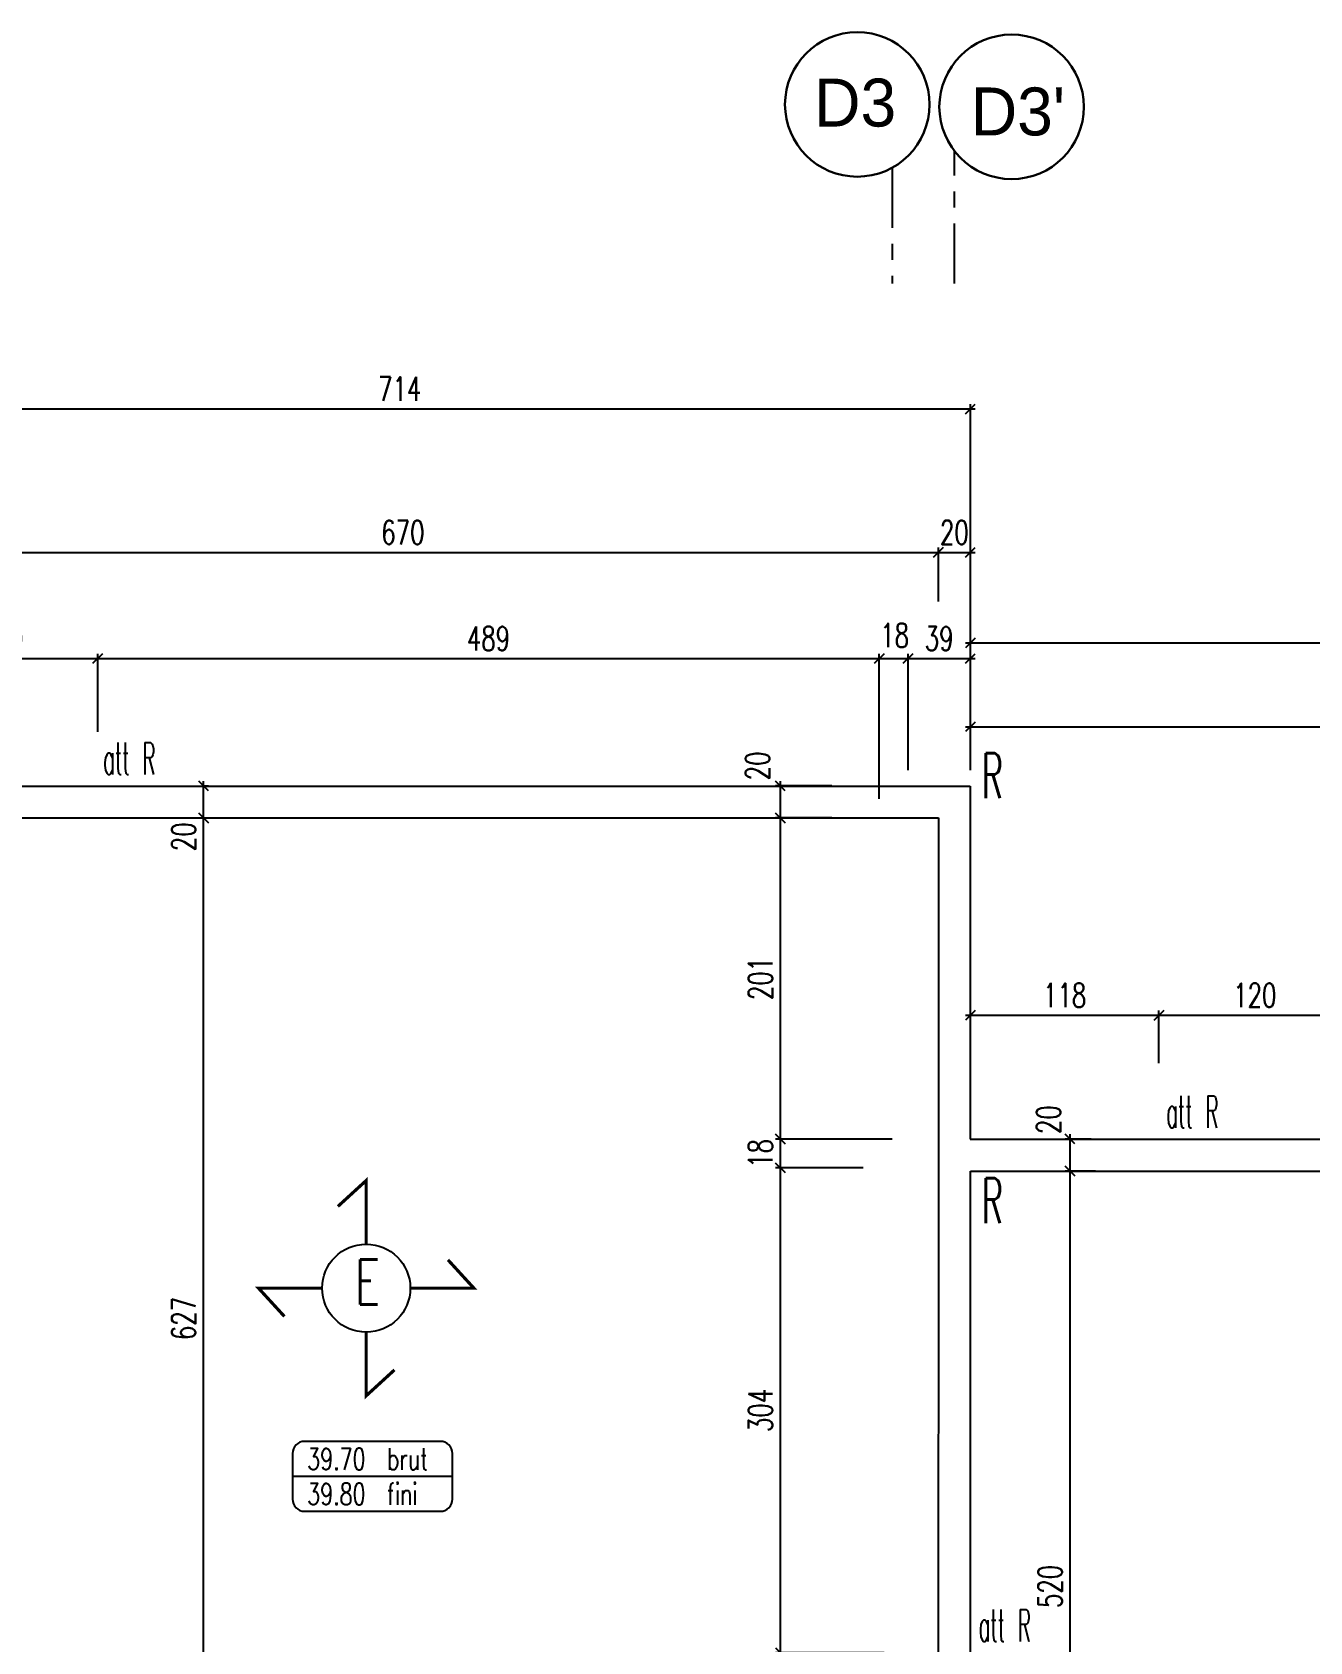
# Model space of a CAD drawing. Extents: x 307 to 786, y -197 to -94.
# Drawn here: x 347.37 to 355.36, y -165.8 to -155.72 of the extents above; entities that cross this region are included whole.
import ezdxf
from ezdxf.enums import TextEntityAlignment as Align

# ---------------------------------------------------------------- set-up
doc = ezdxf.new("R2010")
doc.units = 0
doc.header["$LTSCALE"] = 0.5
doc.header["$MEASUREMENT"] = 0
doc.linetypes.add('AXES2', pattern=[1.125, 0.75, -0.125, 0.125, -0.125])
doc.layers.get('DEFPOINTS').update_dxf_attribs({"linetype": 'CONTINUOUS'})
for name, color, linetype in [('A05-AXES', 13, 'AXES2'), ('A19-COTATIONS', 146, 'CONTINUOUS'), ('AXES', 6, 'AXES2'), ('COTATION', 7, 'CONTINUOUS'), ('HABILLAGE', 7, 'CONTINUOUS'), ('MURS', 3, 'CONTINUOUS'), ('PLANCHER', 7, 'CONTINUOUS'), ('REPERE-RAID', 4, 'CONTINUOUS')]:
    doc.layers.add(name, color=color, linetype=linetype)
doc.styles.add('CGotH', font='GOTHIC.TTF')
doc.styles.add('ROMANS8', font='romans.shx', dxfattribs={"width": 0.7})
doc.styles.get("Standard").update_dxf_attribs({"font": 'txt.shx'})
doc.dimstyles.new('COT50 cm', dxfattribs={"dimtxt": 0.15, "dimasz": 0.06, "dimexe": 0.03, "dimexo": 0.1, "dimgap": 0.05, "dimtad": 1, "dimdec": 0, "dimlfac": 100, "dimzin": 0, "dimdsep": 46, "dimtxsty": 'ROMANS8', "dimblk1": 'OBLIQUE', "dimblk2": 'OBLIQUE', "dimsah": 1, "dimcen": 0.03, "dimdle": 0.03, "dimclrt": 1, "dimadec": 0, "dimazin": 0, "dimtfac": 1, "dimtdec": 0, "dimtmove": 0, "dimatfit": 3, "dimfxl": 1, "dimfxlon": 1, "dimtolj": 1, "dimtzin": 0, "dimlwd": -1, "dimlwe": -1, "dimarcsym": 0})

# ---------------------------------------------------------------- blocks, each defined once
blk = doc.blocks.new('139')
at = {"layer": 'HABILLAGE', "color": 7}
blk.add_line((-0.665, 0), (0.665, 0), dxfattribs=at)
at = {"layer": 'HABILLAGE'}
blk.add_lwpolyline([(-0.565, -0.291), (0.565, -0.291, 0.414214), (0.665, -0.191), (0.665, 0.191, 0.414214), (0.565, 0.291), (-0.565, 0.291, 0.414214), (-0.665, 0.191), (-0.665, -0.191, 0.414214)], format="xyb", close=True, dxfattribs=at)
at = {"layer": 'HABILLAGE', "color": 1, "width": 0.7}
for s, p in [('brut', (0.121, 0.054)), ('fini', (0.121, -0.237))]:
    blk.add_text(s, height=0.18, dxfattribs=at).set_placement(p)
for tag, p in [('NIVBRUT', (-0.543, 0.054)), ('NIVFINI', (-0.543, -0.237))]:
    blk.add_attdef(tag, p, '', height=0.18, dxfattribs=at)
blk = doc.blocks.new('_Oblique')
at = {"layer": 'COTATION', "color": 0, "lineweight": -2}
blk.add_line((-0.5, -0.5), (0.5, 0.5), dxfattribs=at)
blk = doc.blocks.new('*D824')
at = {"layer": 'COTATION', "color": 0, "transparency": 16777216}
for p, q in [((346.336, -159.279), (346.336, -158.949)), ((353.036, -159.279), (353.036, -158.949)), ((346.306, -158.979), (353.066, -158.979))]:
    blk.add_line(p, q, dxfattribs=at)
at = {"layer": 'DEFPOINTS', "color": 0, "transparency": 16777216}
for p in [(353.036, -158.979), (346.336, -162.124), (353.036, -162.324)]:
    blk.add_point(p, dxfattribs=at)
at = {"layer": 'COTATION', "color": 0, "transparency": 16777216, "xscale": 0.06, "yscale": 0.06, "zscale": 0.06, "rotation": 180}
blk.add_blockref('_Oblique', (346.336, -158.979), dxfattribs=at)
at = {"layer": 'COTATION', "color": 0, "transparency": 16777216, "xscale": 0.06, "yscale": 0.06, "zscale": 0.06}
blk.add_blockref('_Oblique', (353.036, -158.979), dxfattribs=at)
at = {"layer": 'COTATION', "color": 1, "transparency": 16777216, "insert": (349.686, -158.854), "char_height": 0.15, "attachment_point": 5, "style": 'ROMANS8'}
blk.add_mtext('\\A1;670', dxfattribs=at)
blk = doc.blocks.new('*D825')
at = {"layer": 'COTATION', "color": 0, "transparency": 16777216}
for p, q in [((353.036, -159.287), (353.036, -158.949)), ((353.236, -159.979), (353.236, -158.949)), ((353.006, -158.979), (353.266, -158.979))]:
    blk.add_line(p, q, dxfattribs=at)
at = {"layer": 'DEFPOINTS', "color": 0, "transparency": 16777216}
for p in [(353.236, -158.979), (353.036, -159.387), (353.236, -162.124)]:
    blk.add_point(p, dxfattribs=at)
at = {"layer": 'COTATION', "color": 0, "transparency": 16777216, "xscale": 0.06, "yscale": 0.06, "zscale": 0.06, "rotation": 180}
blk.add_blockref('_Oblique', (353.036, -158.979), dxfattribs=at)
at = {"layer": 'COTATION', "color": 0, "transparency": 16777216, "xscale": 0.06, "yscale": 0.06, "zscale": 0.06}
blk.add_blockref('_Oblique', (353.236, -158.979), dxfattribs=at)
at = {"layer": 'COTATION', "color": 1, "transparency": 16777216, "insert": (353.136, -158.854), "char_height": 0.15, "attachment_point": 5, "style": 'ROMANS8'}
blk.add_mtext('\\A1;20', dxfattribs=at)
blk = doc.blocks.new('*D826')
at = {"layer": 'COTATION', "color": 0, "transparency": 16777216}
for p, q in [((353.206, -160.071), (359.146, -160.071)), ((353.236, -160.341), (353.236, -160.041)), ((359.116, -160.371), (359.116, -160.041))]:
    blk.add_line(p, q, dxfattribs=at)
at = {"layer": 'DEFPOINTS', "color": 0, "transparency": 16777216}
for p in [(359.116, -160.071), (353.236, -160.441), (359.116, -162.851)]:
    blk.add_point(p, dxfattribs=at)
at = {"layer": 'COTATION', "color": 0, "transparency": 16777216, "xscale": 0.06, "yscale": 0.06, "zscale": 0.06, "rotation": 180}
blk.add_blockref('_Oblique', (353.236, -160.071), dxfattribs=at)
at = {"layer": 'COTATION', "color": 0, "transparency": 16777216, "xscale": 0.06, "yscale": 0.06, "zscale": 0.06}
blk.add_blockref('_Oblique', (359.116, -160.071), dxfattribs=at)
at = {"layer": 'COTATION', "color": 1, "transparency": 16777216, "insert": (356.176, -159.946), "char_height": 0.15, "attachment_point": 5, "style": 'ROMANS8'}
blk.add_mtext('\\A1;588', dxfattribs=at)
blk = doc.blocks.new('*D871')
at = {"layer": 'COTATION', "color": 0, "transparency": 16777216}
for p, q in [((346.546, -159.643), (347.806, -159.643)), ((346.576, -160.102), (346.576, -159.613)), ((347.776, -160.102), (347.776, -159.613))]:
    blk.add_line(p, q, dxfattribs=at)
at = {"layer": 'DEFPOINTS', "color": 0, "transparency": 16777216}
for p in [(347.776, -159.643), (346.576, -160.202), (347.776, -160.202)]:
    blk.add_point(p, dxfattribs=at)
at = {"layer": 'COTATION', "color": 0, "transparency": 16777216, "xscale": 0.06, "yscale": 0.06, "zscale": 0.06, "rotation": 180}
blk.add_blockref('_Oblique', (346.576, -159.643), dxfattribs=at)
at = {"layer": 'COTATION', "color": 0, "transparency": 16777216, "xscale": 0.06, "yscale": 0.06, "zscale": 0.06}
blk.add_blockref('_Oblique', (347.776, -159.643), dxfattribs=at)
at = {"layer": 'COTATION', "color": 1, "transparency": 16777216, "insert": (347.176, -159.518), "char_height": 0.15, "attachment_point": 5, "style": 'ROMANS8'}
blk.add_mtext('\\A1;120', dxfattribs=at)
blk = doc.blocks.new('*D872')
at = {"layer": 'COTATION', "color": 0, "transparency": 16777216}
for p, q in [((347.746, -159.643), (352.696, -159.643)), ((347.776, -160.102), (347.776, -159.613)), ((352.666, -160.521), (352.666, -159.613))]:
    blk.add_line(p, q, dxfattribs=at)
at = {"layer": 'DEFPOINTS', "color": 0, "transparency": 16777216}
for p in [(352.666, -159.643), (347.776, -160.202), (352.666, -160.621)]:
    blk.add_point(p, dxfattribs=at)
at = {"layer": 'COTATION', "color": 0, "transparency": 16777216, "xscale": 0.06, "yscale": 0.06, "zscale": 0.06, "rotation": 180}
blk.add_blockref('_Oblique', (347.776, -159.643), dxfattribs=at)
at = {"layer": 'COTATION', "color": 0, "transparency": 16777216, "xscale": 0.06, "yscale": 0.06, "zscale": 0.06}
blk.add_blockref('_Oblique', (352.666, -159.643), dxfattribs=at)
at = {"layer": 'COTATION', "color": 1, "transparency": 16777216, "insert": (350.221, -159.518), "char_height": 0.15, "attachment_point": 5, "style": 'ROMANS8'}
blk.add_mtext('\\A1;489', dxfattribs=at)
blk = doc.blocks.new('*D873')
at = {"layer": 'COTATION', "color": 0, "transparency": 16777216}
for p, q in [((352.636, -159.643), (352.876, -159.643)), ((352.666, -160.521), (352.666, -159.613)), ((352.846, -160.341), (352.846, -159.613))]:
    blk.add_line(p, q, dxfattribs=at)
at = {"layer": 'DEFPOINTS', "color": 0, "transparency": 16777216}
for p in [(352.846, -159.643), (352.846, -160.441), (352.666, -160.621)]:
    blk.add_point(p, dxfattribs=at)
at = {"layer": 'COTATION', "color": 0, "transparency": 16777216, "xscale": 0.06, "yscale": 0.06, "zscale": 0.06, "rotation": 180}
blk.add_blockref('_Oblique', (352.666, -159.643), dxfattribs=at)
at = {"layer": 'COTATION', "color": 0, "transparency": 16777216, "xscale": 0.06, "yscale": 0.06, "zscale": 0.06}
blk.add_blockref('_Oblique', (352.846, -159.643), dxfattribs=at)
at = {"layer": 'COTATION', "color": 1, "transparency": 16777216, "insert": (352.762, -159.498), "char_height": 0.15, "attachment_point": 5, "style": 'ROMANS8'}
blk.add_mtext('\\A1;18', dxfattribs=at)
blk = doc.blocks.new('*D874')
at = {"layer": 'COTATION', "color": 0, "transparency": 16777216}
for p, q in [((352.816, -159.643), (353.266, -159.643)), ((352.846, -160.341), (352.846, -159.613)), ((353.236, -160.341), (353.236, -159.613))]:
    blk.add_line(p, q, dxfattribs=at)
at = {"layer": 'DEFPOINTS', "color": 0, "transparency": 16777216}
for p in [(353.236, -159.643), (352.846, -160.441), (353.236, -160.441)]:
    blk.add_point(p, dxfattribs=at)
at = {"layer": 'COTATION', "color": 0, "transparency": 16777216, "xscale": 0.06, "yscale": 0.06, "zscale": 0.06, "rotation": 180}
blk.add_blockref('_Oblique', (352.846, -159.643), dxfattribs=at)
at = {"layer": 'COTATION', "color": 0, "transparency": 16777216, "xscale": 0.06, "yscale": 0.06, "zscale": 0.06}
blk.add_blockref('_Oblique', (353.236, -159.643), dxfattribs=at)
at = {"layer": 'COTATION', "color": 1, "transparency": 16777216, "insert": (353.041, -159.518), "char_height": 0.15, "attachment_point": 5, "style": 'ROMANS8'}
blk.add_mtext('\\A1;39', dxfattribs=at)
blk = doc.blocks.new('*D878')
at = {"layer": 'COTATION', "color": 0, "transparency": 16777216}
for p, q in [((346.096, -159.081), (346.096, -158.051)), ((353.236, -159.081), (353.236, -158.051)), ((346.066, -158.081), (353.266, -158.081))]:
    blk.add_line(p, q, dxfattribs=at)
at = {"layer": 'DEFPOINTS', "color": 0, "transparency": 16777216}
for p in [(353.236, -158.081), (346.096, -160.441), (353.236, -160.441)]:
    blk.add_point(p, dxfattribs=at)
at = {"layer": 'COTATION', "color": 0, "transparency": 16777216, "xscale": 0.06, "yscale": 0.06, "zscale": 0.06, "rotation": 180}
blk.add_blockref('_Oblique', (346.096, -158.081), dxfattribs=at)
at = {"layer": 'COTATION', "color": 0, "transparency": 16777216, "xscale": 0.06, "yscale": 0.06, "zscale": 0.06}
blk.add_blockref('_Oblique', (353.236, -158.081), dxfattribs=at)
at = {"layer": 'COTATION', "color": 1, "transparency": 16777216, "insert": (349.666, -157.956), "char_height": 0.15, "attachment_point": 5, "style": 'ROMANS8'}
blk.add_mtext('\\A1;714', dxfattribs=at)
blk = doc.blocks.new('*D879')
at = {"layer": 'COTATION', "color": 0, "transparency": 16777216}
for p, q in [((353.206, -159.546), (375.063, -159.546)), ((353.236, -160.341), (353.236, -159.516)), ((375.033, -160.546), (375.033, -159.516))]:
    blk.add_line(p, q, dxfattribs=at)
at = {"layer": 'DEFPOINTS', "color": 0, "transparency": 16777216}
for p in [(375.033, -159.546), (353.236, -160.441), (375.033, -162.651)]:
    blk.add_point(p, dxfattribs=at)
at = {"layer": 'COTATION', "color": 0, "transparency": 16777216, "xscale": 0.06, "yscale": 0.06, "zscale": 0.06, "rotation": 180}
blk.add_blockref('_Oblique', (353.236, -159.546), dxfattribs=at)
at = {"layer": 'COTATION', "color": 0, "transparency": 16777216, "xscale": 0.06, "yscale": 0.06, "zscale": 0.06}
blk.add_blockref('_Oblique', (375.033, -159.546), dxfattribs=at)
at = {"layer": 'COTATION', "color": 1, "transparency": 16777216, "insert": (364.134, -159.421), "char_height": 0.15, "attachment_point": 5, "style": 'ROMANS8'}
blk.add_mtext('\\A1;2180', dxfattribs=at)
blk = doc.blocks.new('*D884')
at = {"layer": 'COTATION', "color": 0, "transparency": 16777216}
for p, q in [((353.206, -161.876), (354.446, -161.876)), ((353.236, -162.176), (353.236, -161.846)), ((354.416, -162.176), (354.416, -161.846))]:
    blk.add_line(p, q, dxfattribs=at)
at = {"layer": 'DEFPOINTS', "color": 0, "transparency": 16777216}
for p in [(354.416, -161.876), (354.416, -162.412), (353.236, -162.651)]:
    blk.add_point(p, dxfattribs=at)
at = {"layer": 'COTATION', "color": 0, "transparency": 16777216, "xscale": 0.06, "yscale": 0.06, "zscale": 0.06, "rotation": 180}
blk.add_blockref('_Oblique', (353.236, -161.876), dxfattribs=at)
at = {"layer": 'COTATION', "color": 0, "transparency": 16777216, "xscale": 0.06, "yscale": 0.06, "zscale": 0.06}
blk.add_blockref('_Oblique', (354.416, -161.876), dxfattribs=at)
at = {"layer": 'COTATION', "color": 1, "transparency": 16777216, "insert": (353.826, -161.751), "char_height": 0.15, "attachment_point": 5, "style": 'ROMANS8'}
blk.add_mtext('\\A1;118', dxfattribs=at)
blk = doc.blocks.new('*D885')
at = {"layer": 'COTATION', "color": 0, "transparency": 16777216}
for p, q in [((354.386, -161.876), (355.646, -161.876)), ((354.416, -162.176), (354.416, -161.846)), ((355.616, -162.176), (355.616, -161.846))]:
    blk.add_line(p, q, dxfattribs=at)
at = {"layer": 'DEFPOINTS', "color": 0, "transparency": 16777216}
for p in [(355.616, -161.876), (354.416, -162.412), (355.616, -162.413)]:
    blk.add_point(p, dxfattribs=at)
at = {"layer": 'COTATION', "color": 0, "transparency": 16777216, "xscale": 0.06, "yscale": 0.06, "zscale": 0.06, "rotation": 180}
blk.add_blockref('_Oblique', (354.416, -161.876), dxfattribs=at)
at = {"layer": 'COTATION', "color": 0, "transparency": 16777216, "xscale": 0.06, "yscale": 0.06, "zscale": 0.06}
blk.add_blockref('_Oblique', (355.616, -161.876), dxfattribs=at)
at = {"layer": 'COTATION', "color": 1, "transparency": 16777216, "insert": (355.016, -161.751), "char_height": 0.15, "attachment_point": 5, "style": 'ROMANS8'}
blk.add_mtext('\\A1;120', dxfattribs=at)
blk = doc.blocks.new('*D1018')
at = {"layer": 'COTATION', "color": 0, "transparency": 16777216}
for p, q in [((348.439, -166.936), (348.439, -160.611)), ((348.439, -160.641), (348.469, -160.641)), ((347.618, -166.906), (348.469, -166.906))]:
    blk.add_line(p, q, dxfattribs=at)
at = {"layer": 'DEFPOINTS', "color": 0, "transparency": 16777216}
for p in [(348.391, -160.641), (348.439, -160.641), (347.518, -166.906)]:
    blk.add_point(p, dxfattribs=at)
at = {"layer": 'COTATION', "color": 0, "transparency": 16777216, "xscale": 0.06, "yscale": 0.06, "zscale": 0.06}
for p, rotation in [((348.439, -160.641), 90), ((348.439, -166.906), 270)]:
    blk.add_blockref('_Oblique', p, dxfattribs=dict(at, rotation=rotation))
at = {"layer": 'COTATION', "color": 1, "transparency": 16777216, "insert": (348.314, -163.774), "char_height": 0.15, "attachment_point": 5, "rotation": 90, "style": 'ROMANS8'}
blk.add_mtext('\\A1;627', dxfattribs=at)
blk = doc.blocks.new('*D1019')
at = {"layer": 'COTATION', "color": 0, "transparency": 16777216}
for p, q in [((348.439, -160.671), (348.439, -160.411)), ((348.439, -160.441), (348.469, -160.441)), ((348.439, -160.641), (348.469, -160.641))]:
    blk.add_line(p, q, dxfattribs=at)
at = {"layer": 'DEFPOINTS', "color": 0, "transparency": 16777216}
for p in [(348.391, -160.441), (348.439, -160.441), (348.391, -160.641)]:
    blk.add_point(p, dxfattribs=at)
at = {"layer": 'COTATION', "color": 0, "transparency": 16777216, "xscale": 0.06, "yscale": 0.06, "zscale": 0.06}
for p, rotation in [((348.439, -160.441), 90), ((348.439, -160.641), 270)]:
    blk.add_blockref('_Oblique', p, dxfattribs=dict(at, rotation=rotation))
at = {"layer": 'COTATION', "color": 1, "transparency": 16777216, "insert": (348.314, -160.759), "char_height": 0.15, "attachment_point": 5, "rotation": 90, "style": 'ROMANS8'}
blk.add_mtext('\\A1;20', dxfattribs=at)
blk = doc.blocks.new('*D1036')
at = {"layer": 'COTATION', "color": 0, "transparency": 16777216}
for p, q in [((352.566, -162.831), (352.018, -162.831)), ((352.048, -165.896), (352.048, -162.801)), ((352.697, -165.866), (352.018, -165.866))]:
    blk.add_line(p, q, dxfattribs=at)
at = {"layer": 'DEFPOINTS', "color": 0, "transparency": 16777216}
for p in [(352.048, -162.831), (352.666, -162.831), (352.797, -165.866)]:
    blk.add_point(p, dxfattribs=at)
at = {"layer": 'COTATION', "color": 0, "transparency": 16777216, "xscale": 0.06, "yscale": 0.06, "zscale": 0.06}
for p, rotation in [((352.048, -162.831), 90), ((352.048, -165.866), 270)]:
    blk.add_blockref('_Oblique', p, dxfattribs=dict(at, rotation=rotation))
at = {"layer": 'COTATION', "color": 1, "transparency": 16777216, "insert": (351.923, -164.349), "char_height": 0.15, "attachment_point": 5, "rotation": 90, "style": 'ROMANS8'}
blk.add_mtext('\\A1;304', dxfattribs=at)
blk = doc.blocks.new('*D1037')
at = {"layer": 'COTATION', "color": 0, "transparency": 16777216}
for p, q in [((352.746, -162.651), (352.018, -162.651)), ((352.048, -162.861), (352.048, -162.621)), ((352.566, -162.831), (352.018, -162.831))]:
    blk.add_line(p, q, dxfattribs=at)
at = {"layer": 'DEFPOINTS', "color": 0, "transparency": 16777216}
for p in [(352.048, -162.651), (352.846, -162.651), (352.666, -162.831)]:
    blk.add_point(p, dxfattribs=at)
at = {"layer": 'COTATION', "color": 0, "transparency": 16777216, "xscale": 0.06, "yscale": 0.06, "zscale": 0.06}
for p, rotation in [((352.048, -162.651), 90), ((352.048, -162.831), 270)]:
    blk.add_blockref('_Oblique', p, dxfattribs=dict(at, rotation=rotation))
at = {"layer": 'COTATION', "color": 1, "transparency": 16777216, "insert": (351.923, -162.741), "char_height": 0.15, "attachment_point": 5, "rotation": 90, "style": 'ROMANS8'}
blk.add_mtext('\\A1;18', dxfattribs=at)
blk = doc.blocks.new('*D1038')
at = {"layer": 'COTATION', "color": 0, "transparency": 16777216}
for p, q in [((352.37, -160.641), (352.018, -160.641)), ((352.048, -162.681), (352.048, -160.611)), ((352.746, -162.651), (352.018, -162.651))]:
    blk.add_line(p, q, dxfattribs=at)
at = {"layer": 'DEFPOINTS', "color": 0, "transparency": 16777216}
for p in [(352.048, -160.641), (352.47, -160.641), (352.846, -162.651)]:
    blk.add_point(p, dxfattribs=at)
at = {"layer": 'COTATION', "color": 0, "transparency": 16777216, "xscale": 0.06, "yscale": 0.06, "zscale": 0.06}
for p, rotation in [((352.048, -160.641), 90), ((352.048, -162.651), 270)]:
    blk.add_blockref('_Oblique', p, dxfattribs=dict(at, rotation=rotation))
at = {"layer": 'COTATION', "color": 1, "transparency": 16777216, "insert": (351.923, -161.646), "char_height": 0.15, "attachment_point": 5, "rotation": 90, "style": 'ROMANS8'}
blk.add_mtext('\\A1;201', dxfattribs=at)
blk = doc.blocks.new('*D1039')
at = {"layer": 'COTATION', "color": 0, "transparency": 16777216}
for p, q in [((352.37, -160.441), (352.018, -160.441)), ((352.048, -160.671), (352.048, -160.411)), ((352.37, -160.641), (352.018, -160.641))]:
    blk.add_line(p, q, dxfattribs=at)
at = {"layer": 'DEFPOINTS', "color": 0, "transparency": 16777216}
for p in [(352.048, -160.441), (352.47, -160.441), (352.47, -160.641)]:
    blk.add_point(p, dxfattribs=at)
at = {"layer": 'COTATION', "color": 0, "transparency": 16777216, "xscale": 0.06, "yscale": 0.06, "zscale": 0.06}
for p, rotation in [((352.048, -160.441), 90), ((352.048, -160.641), 270)]:
    blk.add_blockref('_Oblique', p, dxfattribs=dict(at, rotation=rotation))
at = {"layer": 'COTATION', "color": 1, "transparency": 16777216, "insert": (351.905, -160.315), "char_height": 0.15, "attachment_point": 5, "rotation": 90, "style": 'ROMANS8'}
blk.add_mtext('\\A1;20', dxfattribs=at)
blk = doc.blocks.new('*D1047')
at = {"layer": 'COTATION', "color": 0, "transparency": 16777216}
for p, q in [((354.02, -162.851), (353.83, -162.851)), ((353.86, -168.081), (353.86, -162.821)), ((354.532, -168.051), (353.83, -168.051))]:
    blk.add_line(p, q, dxfattribs=at)
at = {"layer": 'DEFPOINTS', "color": 0, "transparency": 16777216}
for p in [(353.86, -162.851), (354.12, -162.851), (354.632, -168.051)]:
    blk.add_point(p, dxfattribs=at)
at = {"layer": 'COTATION', "color": 0, "transparency": 16777216, "xscale": 0.06, "yscale": 0.06, "zscale": 0.06}
for p, rotation in [((353.86, -162.851), 90), ((353.86, -168.051), 270)]:
    blk.add_blockref('_Oblique', p, dxfattribs=dict(at, rotation=rotation))
at = {"layer": 'COTATION', "color": 1, "transparency": 16777216, "insert": (353.735, -165.451), "char_height": 0.15, "attachment_point": 5, "rotation": 90, "style": 'ROMANS8'}
blk.add_mtext('\\A1;520', dxfattribs=at)
blk = doc.blocks.new('*D1048')
at = {"layer": 'COTATION', "color": 0, "transparency": 16777216}
for p, q in [((353.992, -162.651), (353.83, -162.651)), ((353.86, -162.881), (353.86, -162.621)), ((354.02, -162.851), (353.83, -162.851))]:
    blk.add_line(p, q, dxfattribs=at)
at = {"layer": 'DEFPOINTS', "color": 0, "transparency": 16777216}
for p in [(353.86, -162.651), (354.092, -162.651), (354.12, -162.851)]:
    blk.add_point(p, dxfattribs=at)
at = {"layer": 'COTATION', "color": 0, "transparency": 16777216, "xscale": 0.06, "yscale": 0.06, "zscale": 0.06}
for p, rotation in [((353.86, -162.651), 90), ((353.86, -162.851), 270)]:
    blk.add_blockref('_Oblique', p, dxfattribs=dict(at, rotation=rotation))
at = {"layer": 'COTATION', "color": 1, "transparency": 16777216, "insert": (353.726, -162.529), "char_height": 0.15, "attachment_point": 5, "rotation": 90, "style": 'ROMANS8'}
blk.add_mtext('\\A1;20', dxfattribs=at)

msp = doc.modelspace()

# ---------------------------------------------------------------- linework, layer by layer
at = {"layer": 'A19-COTATIONS', "color": 242, "lineweight": 30, "ltscale": 10, "true_color": 0xcd2027}
for centre in [(352.5286, -156.1753), (353.4942, -156.1903)]:
    msp.add_circle(centre, 0.4522, dxfattribs=at)
at = {"layer": 'AXES', "color": 1}
for p, q in [((353.136, -157.296), (353.136, -156.4663)), ((352.7459, -156.572), (352.7459, -157.296))]:
    msp.add_line(p, q, dxfattribs=at)
at = {"layer": 'MURS'}
for p, q in [((346.1362, -160.4413), (353.2359, -160.4413)), ((353.2359, -160.4413), (353.2359, -162.6513)), ((346.1362, -160.6413), (353.0359, -160.6413)), ((353.2359, -162.6513), (375.033, -162.6513))]:
    msp.add_line(p, q, dxfattribs=at)
for points in [[(353.0362, -160.6413), (353.0355, -168.3513), (353.2362, -168.3513), (353.2362, -162.8513)], [(353.2362, -162.8513), (374.873, -162.8514), (374.873, -169.1709), (373.5228, -169.1709), (373.5228, -167.6074), (373.3423, -167.6074), (373.3428, -169.171), (372.898, -169.171), (372.898, -169.3513), (375.033, -169.3512), (375.033, -162.6513)]]:
    msp.add_lwpolyline(points, dxfattribs=at)
at = {"layer": 'PLANCHER', "color": 1, "const_width": 0.02}
for points in [[(349.456, -163.3083), (349.456, -162.9103), (349.2788, -163.0726)], [(349.7317, -163.584), (350.1298, -163.584), (349.9675, -163.4068)], [(349.1803, -163.584), (348.7823, -163.584), (348.9446, -163.7612)], [(349.456, -163.8597), (349.456, -164.2578), (349.6332, -164.0955)]]:
    msp.add_lwpolyline(points, dxfattribs=at)
at = {"layer": 'PLANCHER', "color": 1}
msp.add_circle((349.456, -163.584), 0.2757, dxfattribs=at)

# ---------------------------------------------------------------- block references
at = {"layer": 'HABILLAGE', "color": 1, "xscale": 0.7521624, "yscale": 0.7521624, "zscale": 0.7521624}
msp.add_blockref('139', (349.4952, -164.7617), dxfattribs=at).add_auto_attribs({'NIVBRUT': '39.70', 'NIVFINI': '39.80'})

# ---------------------------------------------------------------- texts
at = {"layer": 'A05-AXES', "color": 1, "ltscale": 0.5, "char_height": 0.3, "width": 0.3408, "attachment_point": 2, "rotation": 0.00168, "line_spacing_factor": 1.032839, "style": 'CGotH'}
for s, insert in [('D3', (352.5157, -156.0137)), ("D3'", (353.5341, -156.0692))]:
    msp.add_mtext(s, dxfattribs=dict(at, insert=insert))
at = {"layer": 'PLANCHER', "color": 1, "width": 0.7}
msp.add_text('E', height=0.28, dxfattribs=at).set_placement((349.4638, -163.5453), align=Align.MIDDLE)
at = {"layer": 'REPERE-RAID', "color": 4}
for s, height, width, p in [('att R', 0.2, 0.45, (347.8102, -160.3698)), ('R', 0.28, 0.519, (353.3077, -160.5166)), ('att R', 0.2, 0.45, (354.4612, -162.5798)), ('R', 0.28, 0.519, (353.3076, -163.1764)), ('att R', 0.2, 0.45, (353.2871, -165.7948))]:
    msp.add_text(s, height=height, dxfattribs=dict(at, width=width)).set_placement(p)

# ---------------------------------------------------------------- dimensions: what is measured, and where the dimension line sits
at = {"layer": 'COTATION'}
for base, p1, p2, override, picture, middle in [((353.2359, -158.0813), (346.0959, -160.4413), (353.2359, -160.4413), {"dimtmove": 1}, '*D878', (349.6659, -157.9563)), ((353.0359, -158.9791), (346.3362, -162.1243), (353.0359, -162.3243), {"dimtmove": 1, "dimfxl": 0.3, "dimfxlon": 1}, '*D824', (349.686, -158.8541)), ((347.7758, -159.643), (346.5759, -160.2024), (347.7758, -160.2024), {"dimtmove": 1}, '*D871', (347.1758, -159.518)), ((352.6659, -159.643), (347.7758, -160.2024), (352.6659, -160.6213), {"dimtmove": 1}, '*D872', (350.2208, -159.518)), ((353.2359, -159.643), (352.8459, -160.4413), (353.2359, -160.4413), {"dimtmove": 1}, '*D874', (353.0409, -159.518)), ((359.1156, -160.071), (353.2359, -160.4413), (359.1156, -162.8513), {"dimtmove": 1, "dimfxl": 0.3, "dimfxlon": 1}, '*D826', (356.1757, -159.946)), ((354.4159, -161.8759), (353.2359, -162.6513), (354.4159, -162.4124), {"dimtmove": 1, "dimfxl": 0.3, "dimfxlon": 1}, '*D884', (353.8259, -161.7509)), ((355.6158, -161.8759), (354.4159, -162.4124), (355.6158, -162.4132), {"dimtmove": 1, "dimfxl": 0.3, "dimfxlon": 1}, '*D885', (355.0158, -161.7509))]:
    dim = msp.add_linear_dim(base=base, p1=p1, p2=p2, dimstyle='COT50 cm', override=override, dxfattribs=at)
    dim.commit()
    dim.dimension.update_dxf_attribs({"geometry": picture, "text_midpoint": middle})
dim = msp.add_linear_dim(base=(353.2359, -158.9791), p1=(353.0359, -159.3872), p2=(353.2359, -162.1243), dimstyle='COT50 cm', dxfattribs=at)
dim.commit()
dim.dimension.update_dxf_attribs({"geometry": '*D825', "text_midpoint": (353.1359, -158.9791), "dimtype": 160})
dim = msp.add_linear_dim(base=(375.0328, -159.5462), p1=(353.2359, -160.4413), p2=(375.0328, -162.6513), dimstyle='COT50 cm', dxfattribs=at)
dim.commit()
dim.dimension.update_dxf_attribs({"geometry": '*D879', "text_midpoint": (364.1343, -159.4212)})
dim = msp.add_linear_dim(base=(352.8459, -159.643), p1=(352.6659, -160.6213), p2=(352.8459, -160.4413), dimstyle='COT50 cm', override={"dimtmove": 1}, dxfattribs=at)
dim.commit()
dim.dimension.update_dxf_attribs({"geometry": '*D873', "text_midpoint": (352.7619, -159.6228), "dimtype": 160})
for base, p1, p2, picture, middle in [((352.048, -160.4413), (352.4699, -160.6413), (352.4699, -160.4413), '*D1039', (352.0303, -160.3149)), ((348.4389, -160.4413), (348.3909, -160.6413), (348.3909, -160.4413), '*D1019', (348.4389, -160.7588)), ((353.8595, -162.6513), (354.1201, -162.8513), (354.0916, -162.6513), '*D1048', (353.8514, -162.5288)), ((352.048, -162.6513), (352.6659, -162.8313), (352.8459, -162.6513), '*D1037', (352.048, -162.7413))]:
    dim = msp.add_linear_dim(base=base, p1=p1, p2=p2, angle=90, dimstyle='COT50 cm', override={"dimtmove": 1}, dxfattribs=at)
    dim.commit()
    dim.dimension.update_dxf_attribs({"geometry": picture, "text_midpoint": middle, "dimtype": 160})
for base, p1, p2, picture, middle in [((348.43892704, -160.64126498), (347.51764855, -166.906265), (348.39092562, -160.64126498), '*D1018', (348.31392704, -163.77376499)), ((352.048, -160.6413), (352.8459, -162.6513), (352.4699, -160.6413), '*D1038', (351.923, -161.6463)), ((352.048, -162.83126), (352.797, -165.86627), (352.66587, -162.83126), '*D1036', (351.923, -164.34877)), ((353.8595, -162.8513), (354.6321, -168.0513), (354.1201, -162.8513), '*D1047', (353.7345, -165.4513))]:
    dim = msp.add_linear_dim(base=base, p1=p1, p2=p2, angle=90, dimstyle='COT50 cm', override={"dimtmove": 1}, dxfattribs=at)
    dim.commit()
    dim.dimension.update_dxf_attribs({"geometry": picture, "text_midpoint": middle})

doc.saveas('drawing.dxf')
